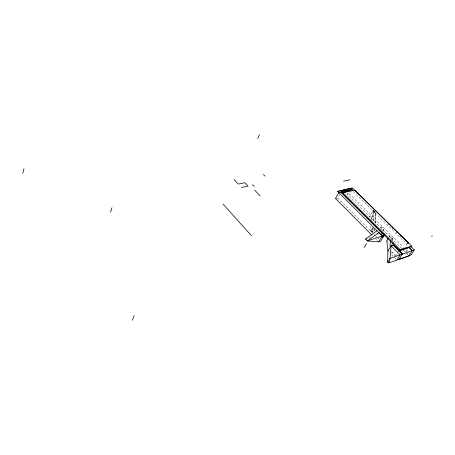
<?xml version="1.0" encoding="UTF-8"?>
<svg xmlns="http://www.w3.org/2000/svg" width="455" height="455" viewBox="0 0 455 455"><rect width="100%" height="100%" fill="white"/><g stroke="black" fill="none" stroke-linecap="round" stroke-linejoin="round"><path stroke-width="0.34" stroke-dasharray="2.27 1.71" d="M335.494 198.545L337.673 198.022L339.498 194.666M401.469 248.191L347.04 194.285L347.728 193.039M347.04 194.285L349.184 193.773L350.151 192.027M372.179 212.053L369.551 216.58L371.61 217.319L371.792 220.066M371.61 217.319L373.259 214.498M372.781 232.732L372.554 231.601L370.45 230.85L372.162 227.944L373.532 228.433L371.815 231.339L371.126 230.651L370.45 230.85L370.063 224.73M373.93 231.555L374.619 230.395L373.532 228.433M381.341 226.835L380.522 228.205L382.82 230.486L383.639 229.115L381.341 226.835L381.591 229.491M379.021 237.607L378.338 238.75L378.156 236.754M388.849 237.391L389.889 235.684L392.375 238.141L392.71 240.94M391.317 239.87L392.375 238.141M396.242 255.636L397.351 253.918M406.252 252.059L408.055 249.215M368.817 238.124L370.825 237.516M371.513 231.913L372.554 231.601L374.277 228.7L374.715 230.85M372.844 227.745L372.162 227.944L372.855 228.632L371.138 231.538L372.184 231.231L372.554 231.601L372.287 227.528M370.888 217.905L371.667 218.218M391.499 251.604L395.918 255.573M406.793 253.503L408.135 254.811M387.927 223.934L388.94 224.929M391.983 227.915L393.001 228.911M396.043 231.902L397.056 232.897M400.099 235.883L401.111 236.879M353.444 191.6L371.934 209.772M375.102 212.889L406.577 243.817L406.127 244.528L408.021 246.394M349.184 193.773L403.557 247.503M405.57 249.494L408.59 252.48M409.096 252.974L410.603 254.47M403.989 250.688L405.502 252.189M406.008 252.684L408.027 254.686M386.767 240.809L389.23 243.266L389.628 246.775M337.673 198.022L372.895 233.301M373.885 234.291L375.369 235.775M375.864 236.27L377.349 237.76M388.388 251.496L389.389 252.502M391.397 254.516L396.413 259.549M375.83 239.04L378.162 241.377M391.493 251.803L397.351 257.877M392.011 238.738L392.255 240.837M389.889 235.684L390.202 238.386M383.639 229.115L384.003 232.477M377.804 232.755L378.099 236.088M375.494 216.779L376.086 224.884M375.017 216.825L375.557 224.264M373.31 214.652L373.828 222.091M372.844 214.697L373.305 221.466"/><path stroke-width="0.68" d="M399.046 259.316L388.803 262.865L387.654 262.211L387.882 250.989L386.767 240.809L388.155 238.528M390.441 240.416L391.067 245.831L390.06 258.343L388.803 262.865M22.75 173.378L23.99 168.68M110.417 212.263L111.998 207.753M132.359 320.28L134.253 315.639M257.723 138.519L259.435 134.72M384.145 233.825L384.293 235.172L383.519 236.606L381.387 237.265L383.411 236.566M351.323 188.211L352.579 189.331L338.742 192.562L335.494 198.545L372.002 235.195M340.92 192.055L384.293 235.172L382.217 235.883L337.513 191.345L350.248 188.455L351.641 189.65L342.285 193.341L342.717 192.596L354.9 190.355L411.769 246.121L411.28 246.855L399.53 250.227L340.88 192.129L351.465 189.655M340.88 192.129L350.287 188.387M372.935 210.756L375.199 212.724L375.443 216.102M364.318 247.281L366.565 243.493M382.217 235.883L367.316 241.008L378.628 241.844L382.217 235.883L378.907 232.573L367.316 241.008L365.473 239.142L377.058 230.731M378.628 241.844L380.755 241.173L384.293 235.172M387.882 250.989L391.067 245.831L393.211 245.137L402.789 254.004L401.919 254.772L402.408 254.601M392.847 245.717L393.211 245.137L392.961 243.038M387.654 262.211L390.06 258.343L402.789 254.004M398.745 251.643L399.638 250.87L402.732 254.066L412.304 250.563L409.142 247.509L399.592 250.944M396.914 260.055L400.161 254.897L391.067 245.831M409.221 255.869L398.978 259.424L402.294 254.174L393.211 245.137M398.978 259.424L409.034 255.687L412.304 250.563M411.28 246.855L414.363 249.886L411.11 254.965L409.034 255.687M431.704 236.572L432.25 235.736M399.53 250.227L400.019 249.476L411.769 246.121M414.363 249.886L412.287 250.591L408.971 247.327M399.638 250.87L399.143 251.035L402.294 254.174M407.094 243.647L408.658 243.135L352.397 187.96L337.474 191.418L338.742 192.562M380.602 234.274L382.74 233.614M365.473 239.142L366.81 238.738M343.565 181.209L350.157 179.759M241.36 187.449L248.06 186.095L244.944 182.751L238.232 184.07L234.012 179.503M373.384 210.915L375.005 211.507M350.248 188.455L352.466 190.639M402.476 249.186L403.483 250.187M342.717 192.596L400.019 249.476M263.462 174.487L265.049 176.148M252.553 184.685L254.118 186.357M254.686 190.133L260.101 195.929M223.052 204.056L251.399 235.673M375.875 226.374L376.421 227.352M376.302 226.766L376.518 227.807M373.032 210.591L373.265 213.975"/></g></svg>
